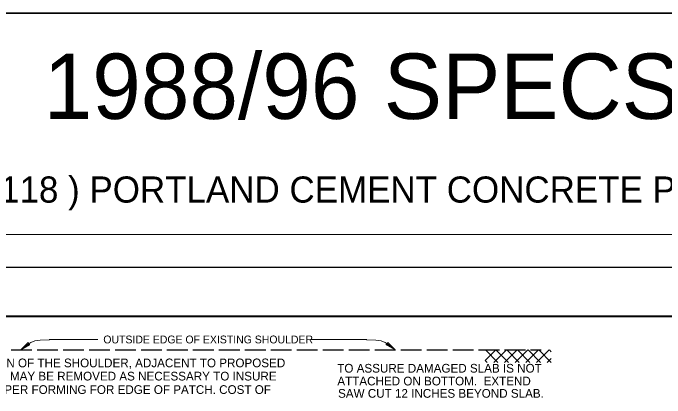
# Model space of a CAD drawing. Extents: x 39 to 412, y -6 to 264.
# Drawn here: x 108 to 207.8, y 205 to 264 of the extents above; entities that cross this region are included whole.
import ezdxf

# ---------------------------------------------------------------- set-up
doc = ezdxf.new("R2010")
doc.units = 0
doc.header["$LTSCALE"] = 0.53
doc.linetypes.add('LONG_DASHED', pattern=[7.5, 6, -1.5])
doc.layers.add('1', color=7, linetype='Continuous', lineweight=25)
doc.layers.add('2', color=7, linetype='Continuous', lineweight=13)

msp = doc.modelspace()

# ---------------------------------------------------------------- linework, layer by layer
at = {"layer": '1', "lineweight": 13}
for p, q in [((45.7701, 230.0493), (405.7701, 230.0493)), ((113.5159, 213.9666), (120.9838, 213.9666)), ((162.1659, 213.9666), (153.5538, 213.9666)), ((180.2668, 210.7904), (181.8795, 212.4029)), ((180.2941, 212.3942), (182.216, 210.4724)), ((181.5824, 210.4724), (183.5129, 212.4029)), ((181.9188, 212.4029), (183.8494, 210.4724)), ((183.2157, 210.4724), (185.1463, 212.4029)), ((183.5523, 212.4029), (185.4829, 210.4724)), ((184.8492, 210.4724), (186.7798, 212.4029)), ((185.1857, 212.4029), (187.1164, 210.4724)), ((186.4825, 210.4724), (188.4132, 212.4029)), ((186.8192, 212.4029), (188.7498, 210.4724)), ((188.1161, 210.4724), (190.0466, 212.4029)), ((188.4526, 212.4029), (190.3686, 210.487)), ((190.0859, 212.4029), (190.3686, 212.1204)), ((180.2668, 210.7882), (180.5826, 210.4724)), ((189.7494, 210.4724), (190.3686, 211.0915))]:
    msp.add_line(p, q, dxfattribs=at)
at = {"layer": '1', "lineweight": 40}
msp.add_line((75.7701, 217.5493), (400.7701, 217.5493), dxfattribs=at)
at = {"layer": '1'}
for p, q in [((109.2271, 212.4375), (110.3134, 213.5391)), ((166.4547, 212.4374), (165.3684, 213.539)), ((109.2271, 212.4375), (110.5703, 213.2053)), ((166.4547, 212.4374), (165.1116, 213.2053))]:
    msp.add_line(p, q, dxfattribs=at)
at = {"layer": '1', "linetype": 'LONG_DASHED'}
msp.add_line((91.8157, 212.3872), (188.8154, 212.3872), dxfattribs=at)
at = {"layer": '1', "lineweight": 35}
msp.add_lwpolyline([(39.1017, -6.4945), (412.4398, -6.4945), (412.4398, 263.9547), (39.1017, 263.9547)], close=True, dxfattribs=at)
at = {"layer": '1'}
for points in [[(60.7701, 5.0493), (60.7701, 225.0493), (405.7701, 225.0493)], [(110.3134, 213.5391), (110.3492, 213.2982), (110.5703, 213.2053)], [(165.1116, 213.2053), (165.3353, 213.3015), (165.3684, 213.539)]]:
    msp.add_lwpolyline(points, dxfattribs=at)
at = {"layer": '2'}
for points in [[(113.5646, 213.9588), (112.1403, 213.8941), (111.3311, 213.7647), (110.7161, 213.5057), (109.9717, 213.0202), (109.6479, 212.7612), (109.2272, 212.4375)], [(162.1172, 213.9588), (163.5415, 213.8941), (164.3508, 213.7647), (164.9657, 213.5057), (165.7102, 213.0202), (166.0339, 212.7612), (166.4547, 212.4375)]]:
    msp.add_lwpolyline(points, dxfattribs=at)

# ---------------------------------------------------------------- texts
at = {"layer": '1'}
msp.add_text('1988/96 SPECS. - FINAL ENGLISH', height=10, dxfattribs=at).set_placement((112.6863, 247.7486))
at = {"layer": '2'}
for s, height, p in [('( p. 118 ) PORTLAND CEMENT CONCRETE PAVEMENT REPAIR - ( PCPR-1-2 ) - FINAL ENGLISH ( 3/3/97 )', 4, (96.8045, 234.9407)), ('OUTSIDE EDGE OF EXISTING SHOULDER', 1.2, (121.8181, 213.3912)), ('A PORTION OF THE SHOULDER, ADJACENT TO PROPOSED', 1.333, (98.4617, 209.7365)), ('TO ASSURE DAMAGED SLAB IS NOT', 1.333, (157.6227, 208.9207)), ('PATCH, MAY BE REMOVED AS NECESSARY TO INSURE', 1.333, (100.4982, 207.7166)), ('ATTACHED ON BOTTOM.  EXTEND', 1.333, (157.6364, 206.9602)), ('PROPER FORMING FOR EDGE OF PATCH. COST OF', 1.333, (102.8092, 205.6563)), ('SAW CUT 12 INCHES BEYOND SLAB.', 1.333, (157.7446, 205.0754))]:
    msp.add_text(s, height=height, dxfattribs=at).set_placement(p)

doc.saveas('drawing.dxf')
